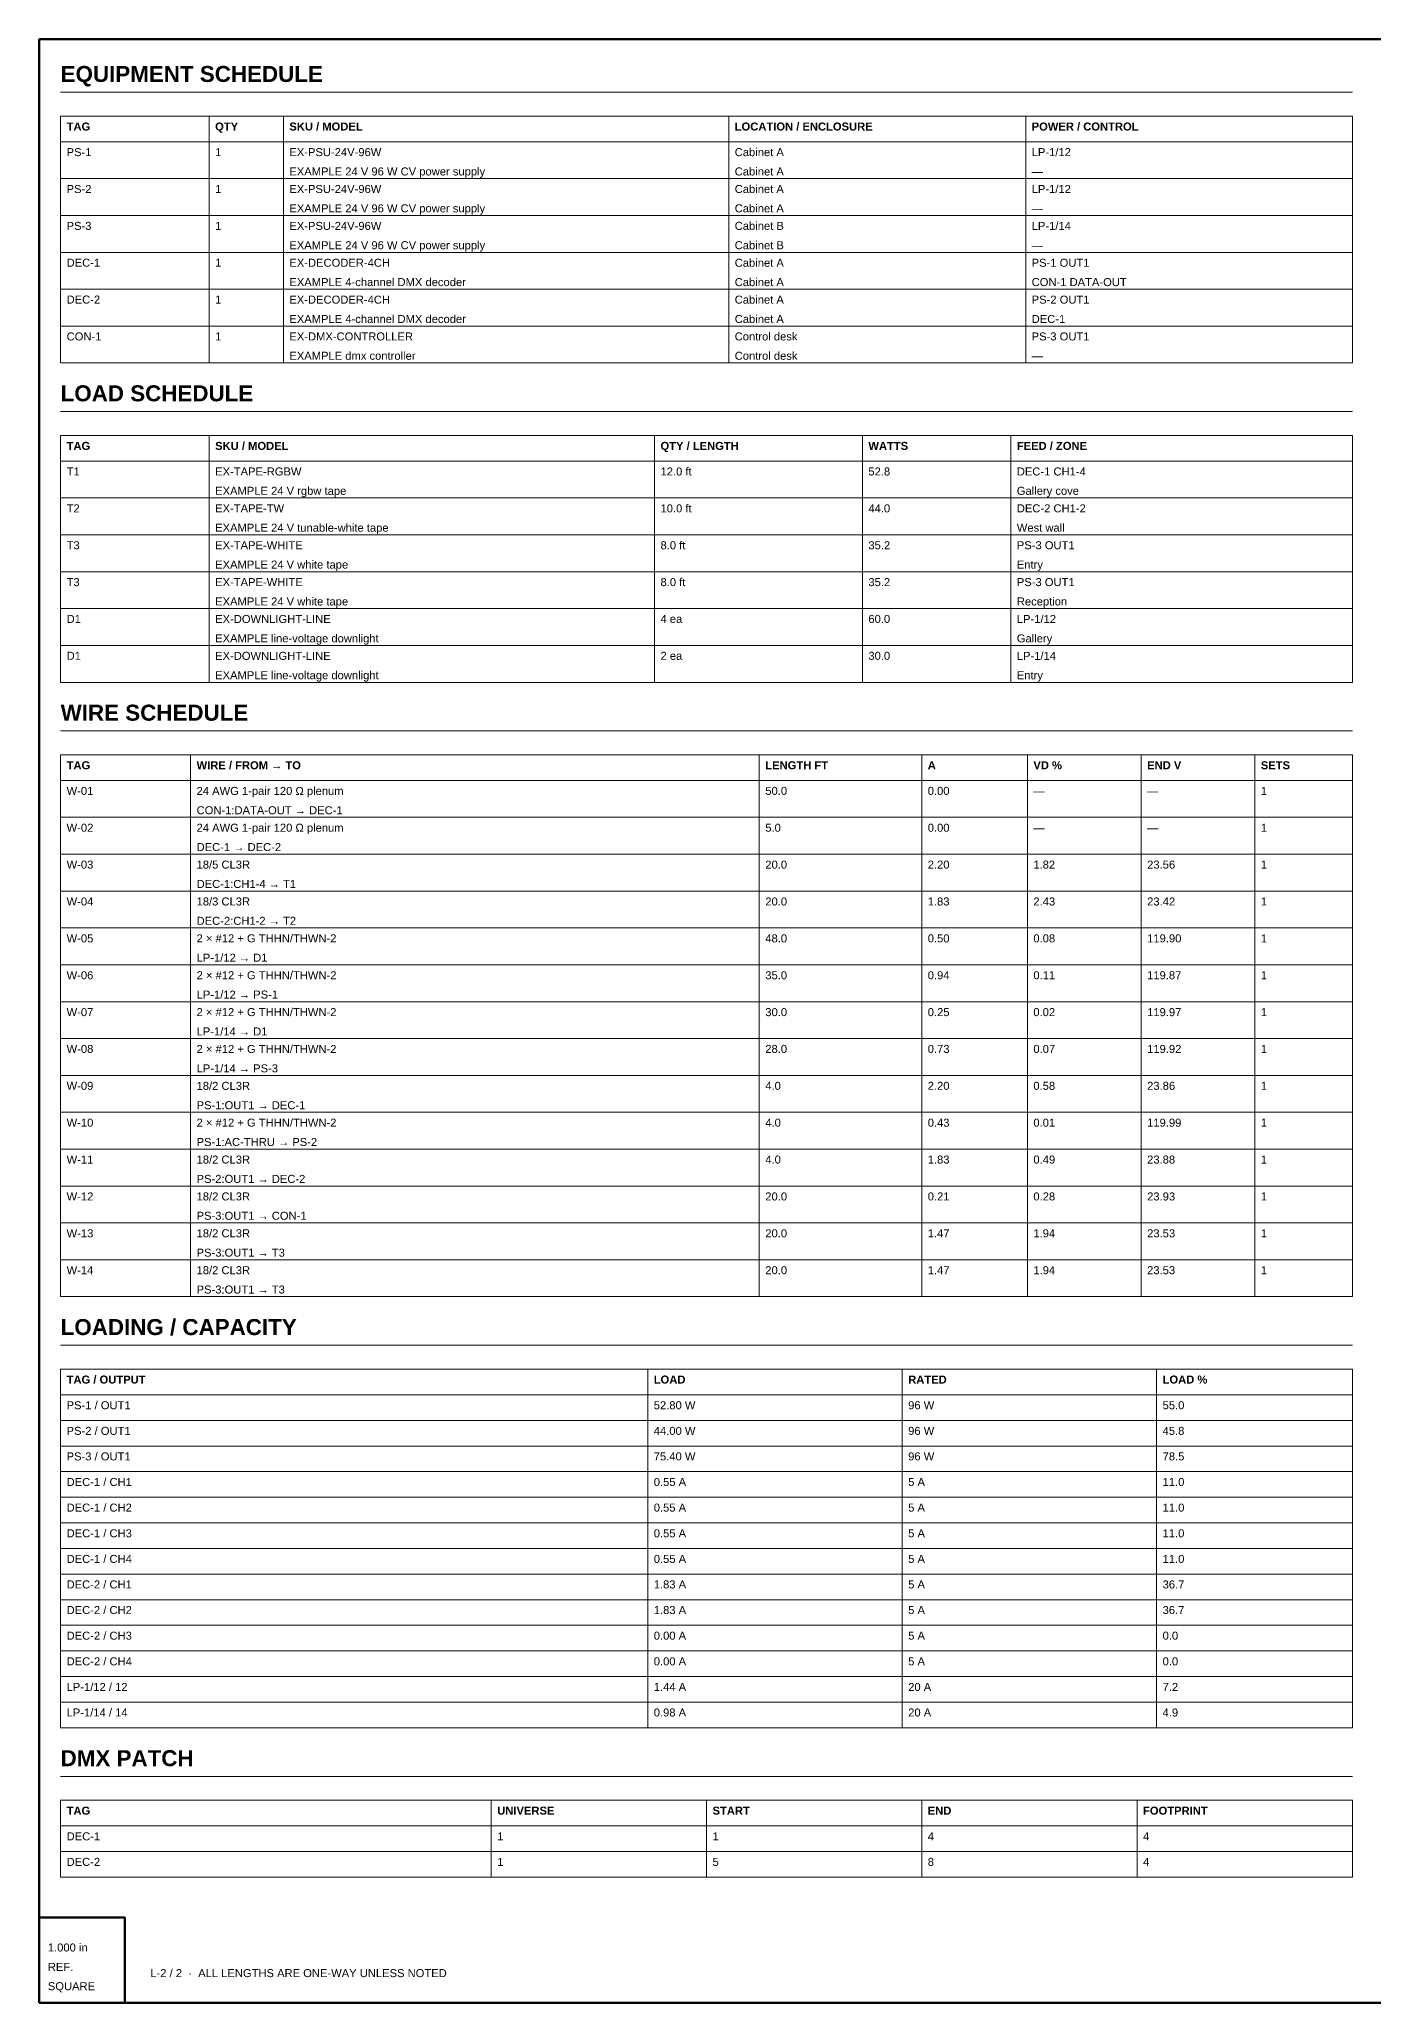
# Model space of a CAD drawing. Header units: inches. Extents: x 0.5 to 73.5, y 0.5 to 23.5.
# Drawn here: x 38.5 to 54.12, y 0.5 to 23.5 of the extents above; entities that cross this region are included whole.
import ezdxf

# ---------------------------------------------------------------- set-up
doc = ezdxf.new("R2010")
doc.units = ezdxf.units.IN
doc.header["$MEASUREMENT"] = 0
for name, color, linetype, lineweight in [('E-ANNO-SCHD', 7, 'Continuous', 18), ('E-ANNO-TEXT', 7, 'Continuous', 18), ('E-ANNO-TTLB', 7, 'Continuous', 50)]:
    doc.layers.add(name, color=color, linetype=linetype, lineweight=lineweight)
doc.styles.add('BOLD', font='arialbd.ttf')
doc.styles.add('MAIN', font='arial.ttf')

msp = doc.modelspace()

# ---------------------------------------------------------------- linework, layer by layer
at = {"layer": 'E-ANNO-SCHD'}
for p, q in [((38.75, 22.88), (53.875, 22.88)), ((38.75, 22.6), (53.875, 22.6)), ((38.75, 22.6), (38.75, 22.3)), ((40.489, 22.6), (40.489, 22.3)), ((41.358, 22.6), (41.358, 22.3)), ((46.573, 22.6), (46.573, 22.3)), ((50.05, 22.6), (50.05, 22.3)), ((53.875, 22.6), (53.875, 22.3)), ((38.75, 22.3), (53.875, 22.3)), ((38.75, 22.3), (53.875, 22.3)), ((38.75, 22.3), (38.75, 21.868)), ((40.489, 22.3), (40.489, 21.868)), ((41.358, 22.3), (41.358, 21.868)), ((46.573, 22.3), (46.573, 21.868)), ((50.05, 22.3), (50.05, 21.868)), ((53.875, 22.3), (53.875, 21.868)), ((38.75, 21.868), (53.875, 21.868)), ((38.75, 21.868), (53.875, 21.868)), ((38.75, 21.868), (38.75, 21.436)), ((40.489, 21.868), (40.489, 21.436)), ((41.358, 21.868), (41.358, 21.436)), ((46.573, 21.868), (46.573, 21.436)), ((50.05, 21.868), (50.05, 21.436)), ((53.875, 21.868), (53.875, 21.436)), ((38.75, 21.436), (53.875, 21.436)), ((38.75, 21.436), (53.875, 21.436)), ((38.75, 21.436), (38.75, 21.004)), ((40.489, 21.436), (40.489, 21.004)), ((41.358, 21.436), (41.358, 21.004)), ((46.573, 21.436), (46.573, 21.004)), ((50.05, 21.436), (50.05, 21.004)), ((53.875, 21.436), (53.875, 21.004)), ((38.75, 21.004), (53.875, 21.004)), ((38.75, 21.004), (53.875, 21.004)), ((38.75, 21.004), (38.75, 20.573)), ((40.489, 21.004), (40.489, 20.573)), ((41.358, 21.004), (41.358, 20.573)), ((46.573, 21.004), (46.573, 20.573)), ((50.05, 21.004), (50.05, 20.573)), ((53.875, 21.004), (53.875, 20.573)), ((38.75, 20.573), (53.875, 20.573)), ((38.75, 20.573), (53.875, 20.573)), ((38.75, 20.573), (38.75, 20.141)), ((40.489, 20.573), (40.489, 20.141)), ((41.358, 20.573), (41.358, 20.141)), ((46.573, 20.573), (46.573, 20.141)), ((50.05, 20.573), (50.05, 20.141)), ((53.875, 20.573), (53.875, 20.141)), ((38.75, 20.141), (53.875, 20.141)), ((38.75, 20.141), (53.875, 20.141)), ((38.75, 20.141), (38.75, 19.709)), ((40.489, 20.141), (40.489, 19.709)), ((41.358, 20.141), (41.358, 19.709)), ((46.573, 20.141), (46.573, 19.709)), ((50.05, 20.141), (50.05, 19.709)), ((53.875, 20.141), (53.875, 19.709)), ((38.75, 19.709), (53.875, 19.709)), ((38.75, 19.139), (53.875, 19.139)), ((38.75, 18.859), (53.875, 18.859)), ((38.75, 18.859), (38.75, 18.559)), ((40.489, 18.859), (40.489, 18.559)), ((45.704, 18.859), (45.704, 18.559)), ((48.138, 18.859), (48.138, 18.559)), ((49.876, 18.859), (49.876, 18.559)), ((53.875, 18.859), (53.875, 18.559)), ((38.75, 18.559), (53.875, 18.559)), ((38.75, 18.559), (53.875, 18.559)), ((38.75, 18.559), (38.75, 18.127)), ((40.489, 18.559), (40.489, 18.127)), ((45.704, 18.559), (45.704, 18.127)), ((48.138, 18.559), (48.138, 18.127)), ((49.876, 18.559), (49.876, 18.127)), ((53.875, 18.559), (53.875, 18.127)), ((38.75, 18.127), (53.875, 18.127)), ((38.75, 18.127), (53.875, 18.127)), ((38.75, 18.127), (38.75, 17.695)), ((40.489, 18.127), (40.489, 17.695)), ((45.704, 18.127), (45.704, 17.695)), ((48.138, 18.127), (48.138, 17.695)), ((49.876, 18.127), (49.876, 17.695)), ((53.875, 18.127), (53.875, 17.695)), ((38.75, 17.695), (53.875, 17.695)), ((38.75, 17.695), (53.875, 17.695)), ((38.75, 17.695), (38.75, 17.263)), ((40.489, 17.695), (40.489, 17.263)), ((45.704, 17.695), (45.704, 17.263)), ((48.138, 17.695), (48.138, 17.263)), ((49.876, 17.695), (49.876, 17.263)), ((53.875, 17.695), (53.875, 17.263)), ((38.75, 17.263), (53.875, 17.263)), ((38.75, 17.263), (53.875, 17.263)), ((38.75, 17.263), (38.75, 16.831)), ((40.489, 17.263), (40.489, 16.831)), ((45.704, 17.263), (45.704, 16.831)), ((48.138, 17.263), (48.138, 16.831)), ((49.876, 17.263), (49.876, 16.831)), ((53.875, 17.263), (53.875, 16.831)), ((38.75, 16.831), (53.875, 16.831)), ((38.75, 16.831), (53.875, 16.831)), ((38.75, 16.831), (38.75, 16.399)), ((40.489, 16.831), (40.489, 16.399)), ((45.704, 16.831), (45.704, 16.399)), ((48.138, 16.831), (48.138, 16.399)), ((49.876, 16.831), (49.876, 16.399)), ((53.875, 16.831), (53.875, 16.399)), ((38.75, 16.399), (53.875, 16.399)), ((38.75, 16.399), (53.875, 16.399)), ((38.75, 16.399), (38.75, 15.967)), ((40.489, 16.399), (40.489, 15.967)), ((45.704, 16.399), (45.704, 15.967)), ((48.138, 16.399), (48.138, 15.967)), ((49.876, 16.399), (49.876, 15.967)), ((53.875, 16.399), (53.875, 15.967)), ((38.75, 15.967), (53.875, 15.967)), ((38.75, 15.398), (53.875, 15.398)), ((38.75, 15.117), (53.875, 15.117)), ((38.75, 15.117), (38.75, 14.818)), ((40.272, 15.117), (40.272, 14.818)), ((46.931, 15.117), (46.931, 14.818)), ((48.833, 15.117), (48.833, 14.818)), ((50.07, 15.117), (50.07, 14.818)), ((51.402, 15.117), (51.402, 14.818)), ((52.733, 15.117), (52.733, 14.818)), ((53.875, 15.117), (53.875, 14.818)), ((38.75, 14.818), (53.875, 14.818)), ((38.75, 14.818), (53.875, 14.818)), ((38.75, 14.818), (38.75, 14.386)), ((40.272, 14.818), (40.272, 14.386)), ((46.931, 14.818), (46.931, 14.386)), ((48.833, 14.818), (48.833, 14.386)), ((50.07, 14.818), (50.07, 14.386)), ((51.402, 14.818), (51.402, 14.386)), ((52.733, 14.818), (52.733, 14.386)), ((53.875, 14.818), (53.875, 14.386)), ((38.75, 14.386), (53.875, 14.386)), ((38.75, 14.386), (53.875, 14.386)), ((38.75, 14.386), (38.75, 13.954)), ((40.272, 14.386), (40.272, 13.954)), ((46.931, 14.386), (46.931, 13.954)), ((48.833, 14.386), (48.833, 13.954)), ((50.07, 14.386), (50.07, 13.954)), ((51.402, 14.386), (51.402, 13.954)), ((52.733, 14.386), (52.733, 13.954)), ((53.875, 14.386), (53.875, 13.954)), ((38.75, 13.954), (53.875, 13.954)), ((38.75, 13.954), (53.875, 13.954)), ((38.75, 13.954), (38.75, 13.522)), ((40.272, 13.954), (40.272, 13.522)), ((46.931, 13.954), (46.931, 13.522)), ((48.833, 13.954), (48.833, 13.522)), ((50.07, 13.954), (50.07, 13.522)), ((51.402, 13.954), (51.402, 13.522)), ((52.733, 13.954), (52.733, 13.522)), ((53.875, 13.954), (53.875, 13.522)), ((38.75, 13.522), (53.875, 13.522)), ((38.75, 13.522), (53.875, 13.522)), ((38.75, 13.522), (38.75, 13.09)), ((40.272, 13.522), (40.272, 13.09)), ((46.931, 13.522), (46.931, 13.09)), ((48.833, 13.522), (48.833, 13.09)), ((50.07, 13.522), (50.07, 13.09)), ((51.402, 13.522), (51.402, 13.09)), ((52.733, 13.522), (52.733, 13.09)), ((53.875, 13.522), (53.875, 13.09)), ((38.75, 13.09), (53.875, 13.09)), ((38.75, 13.09), (53.875, 13.09)), ((38.75, 13.09), (38.75, 12.658)), ((40.272, 13.09), (40.272, 12.658)), ((46.931, 13.09), (46.931, 12.658)), ((48.833, 13.09), (48.833, 12.658)), ((50.07, 13.09), (50.07, 12.658)), ((51.402, 13.09), (51.402, 12.658)), ((52.733, 13.09), (52.733, 12.658)), ((53.875, 13.09), (53.875, 12.658)), ((38.75, 12.658), (53.875, 12.658)), ((38.75, 12.658), (53.875, 12.658)), ((38.75, 12.658), (38.75, 12.226)), ((40.272, 12.658), (40.272, 12.226)), ((46.931, 12.658), (46.931, 12.226)), ((48.833, 12.658), (48.833, 12.226)), ((50.07, 12.658), (50.07, 12.226)), ((51.402, 12.658), (51.402, 12.226)), ((52.733, 12.658), (52.733, 12.226)), ((53.875, 12.658), (53.875, 12.226)), ((38.75, 12.226), (53.875, 12.226)), ((38.75, 12.226), (53.875, 12.226)), ((38.75, 12.226), (38.75, 11.794)), ((40.272, 12.226), (40.272, 11.794)), ((46.931, 12.226), (46.931, 11.794)), ((48.833, 12.226), (48.833, 11.794)), ((50.07, 12.226), (50.07, 11.794)), ((51.402, 12.226), (51.402, 11.794)), ((52.733, 12.226), (52.733, 11.794)), ((53.875, 12.226), (53.875, 11.794)), ((38.75, 11.794), (53.875, 11.794)), ((38.75, 11.794), (53.875, 11.794)), ((38.75, 11.794), (38.75, 11.363)), ((40.272, 11.794), (40.272, 11.363)), ((46.931, 11.794), (46.931, 11.363)), ((48.833, 11.794), (48.833, 11.363)), ((50.07, 11.794), (50.07, 11.363)), ((51.402, 11.794), (51.402, 11.363)), ((52.733, 11.794), (52.733, 11.363)), ((53.875, 11.794), (53.875, 11.363)), ((38.75, 11.363), (53.875, 11.363)), ((38.75, 11.363), (53.875, 11.363)), ((38.75, 11.363), (38.75, 10.931)), ((40.272, 11.363), (40.272, 10.931)), ((46.931, 11.363), (46.931, 10.931)), ((48.833, 11.363), (48.833, 10.931)), ((50.07, 11.363), (50.07, 10.931)), ((51.402, 11.363), (51.402, 10.931)), ((52.733, 11.363), (52.733, 10.931)), ((53.875, 11.363), (53.875, 10.931)), ((38.75, 10.931), (53.875, 10.931)), ((38.75, 10.931), (53.875, 10.931)), ((38.75, 10.931), (38.75, 10.499)), ((40.272, 10.931), (40.272, 10.499)), ((46.931, 10.931), (46.931, 10.499)), ((48.833, 10.931), (48.833, 10.499)), ((50.07, 10.931), (50.07, 10.499)), ((51.402, 10.931), (51.402, 10.499)), ((52.733, 10.931), (52.733, 10.499)), ((53.875, 10.931), (53.875, 10.499)), ((38.75, 10.499), (53.875, 10.499)), ((38.75, 10.499), (53.875, 10.499)), ((38.75, 10.499), (38.75, 10.067)), ((40.272, 10.499), (40.272, 10.067)), ((46.931, 10.499), (46.931, 10.067)), ((48.833, 10.499), (48.833, 10.067)), ((50.07, 10.499), (50.07, 10.067)), ((51.402, 10.499), (51.402, 10.067)), ((52.733, 10.499), (52.733, 10.067)), ((53.875, 10.499), (53.875, 10.067)), ((38.75, 10.067), (53.875, 10.067)), ((38.75, 10.067), (53.875, 10.067)), ((38.75, 10.067), (38.75, 9.635)), ((40.272, 10.067), (40.272, 9.635)), ((46.931, 10.067), (46.931, 9.635)), ((48.833, 10.067), (48.833, 9.635)), ((50.07, 10.067), (50.07, 9.635)), ((51.402, 10.067), (51.402, 9.635)), ((52.733, 10.067), (52.733, 9.635)), ((53.875, 10.067), (53.875, 9.635)), ((38.75, 9.635), (53.875, 9.635)), ((38.75, 9.635), (53.875, 9.635)), ((38.75, 9.635), (38.75, 9.203)), ((40.272, 9.635), (40.272, 9.203)), ((46.931, 9.635), (46.931, 9.203)), ((48.833, 9.635), (48.833, 9.203)), ((50.07, 9.635), (50.07, 9.203)), ((51.402, 9.635), (51.402, 9.203)), ((52.733, 9.635), (52.733, 9.203)), ((53.875, 9.635), (53.875, 9.203)), ((38.75, 9.203), (53.875, 9.203)), ((38.75, 9.203), (53.875, 9.203)), ((38.75, 9.203), (38.75, 8.771)), ((40.272, 9.203), (40.272, 8.771)), ((46.931, 9.203), (46.931, 8.771)), ((48.833, 9.203), (48.833, 8.771)), ((50.07, 9.203), (50.07, 8.771)), ((51.402, 9.203), (51.402, 8.771)), ((52.733, 9.203), (52.733, 8.771)), ((53.875, 9.203), (53.875, 8.771)), ((38.75, 8.771), (53.875, 8.771)), ((38.75, 8.201), (53.875, 8.201)), ((38.75, 7.921), (53.875, 7.921)), ((38.75, 7.921), (38.75, 7.621)), ((45.625, 7.921), (45.625, 7.621)), ((48.604, 7.921), (48.604, 7.621)), ((51.583, 7.921), (51.583, 7.621)), ((53.875, 7.921), (53.875, 7.621)), ((38.75, 7.621), (53.875, 7.621)), ((38.75, 7.621), (53.875, 7.621)), ((38.75, 7.621), (38.75, 7.321)), ((45.625, 7.621), (45.625, 7.321)), ((48.604, 7.621), (48.604, 7.321)), ((51.583, 7.621), (51.583, 7.321)), ((53.875, 7.621), (53.875, 7.321)), ((38.75, 7.321), (53.875, 7.321)), ((38.75, 7.321), (53.875, 7.321)), ((38.75, 7.321), (38.75, 7.021)), ((45.625, 7.321), (45.625, 7.021)), ((48.604, 7.321), (48.604, 7.021)), ((51.583, 7.321), (51.583, 7.021)), ((53.875, 7.321), (53.875, 7.021)), ((38.75, 7.021), (53.875, 7.021)), ((38.75, 7.021), (53.875, 7.021)), ((38.75, 7.021), (38.75, 6.721)), ((45.625, 7.021), (45.625, 6.721)), ((48.604, 7.021), (48.604, 6.721)), ((51.583, 7.021), (51.583, 6.721)), ((53.875, 7.021), (53.875, 6.721)), ((38.75, 6.721), (53.875, 6.721)), ((38.75, 6.721), (53.875, 6.721)), ((38.75, 6.721), (38.75, 6.421)), ((45.625, 6.721), (45.625, 6.421)), ((48.604, 6.721), (48.604, 6.421)), ((51.583, 6.721), (51.583, 6.421)), ((53.875, 6.721), (53.875, 6.421)), ((38.75, 6.421), (53.875, 6.421)), ((38.75, 6.421), (53.875, 6.421)), ((38.75, 6.421), (38.75, 6.121)), ((45.625, 6.421), (45.625, 6.121)), ((48.604, 6.421), (48.604, 6.121)), ((51.583, 6.421), (51.583, 6.121)), ((53.875, 6.421), (53.875, 6.121)), ((38.75, 6.121), (53.875, 6.121)), ((38.75, 6.121), (53.875, 6.121)), ((38.75, 6.121), (38.75, 5.821)), ((45.625, 6.121), (45.625, 5.821)), ((48.604, 6.121), (48.604, 5.821)), ((51.583, 6.121), (51.583, 5.821)), ((53.875, 6.121), (53.875, 5.821)), ((38.75, 5.821), (53.875, 5.821)), ((38.75, 5.821), (53.875, 5.821)), ((38.75, 5.821), (38.75, 5.521)), ((45.625, 5.821), (45.625, 5.521)), ((48.604, 5.821), (48.604, 5.521)), ((51.583, 5.821), (51.583, 5.521)), ((53.875, 5.821), (53.875, 5.521)), ((38.75, 5.521), (53.875, 5.521)), ((38.75, 5.521), (53.875, 5.521)), ((38.75, 5.521), (38.75, 5.221)), ((45.625, 5.521), (45.625, 5.221)), ((48.604, 5.521), (48.604, 5.221)), ((51.583, 5.521), (51.583, 5.221)), ((53.875, 5.521), (53.875, 5.221)), ((38.75, 5.221), (53.875, 5.221)), ((38.75, 5.221), (53.875, 5.221)), ((38.75, 5.221), (38.75, 4.921)), ((45.625, 5.221), (45.625, 4.921)), ((48.604, 5.221), (48.604, 4.921)), ((51.583, 5.221), (51.583, 4.921)), ((53.875, 5.221), (53.875, 4.921)), ((38.75, 4.921), (53.875, 4.921)), ((38.75, 4.921), (53.875, 4.921)), ((38.75, 4.921), (38.75, 4.621)), ((45.625, 4.921), (45.625, 4.621)), ((48.604, 4.921), (48.604, 4.621)), ((51.583, 4.921), (51.583, 4.621)), ((53.875, 4.921), (53.875, 4.621)), ((38.75, 4.621), (53.875, 4.621)), ((38.75, 4.621), (53.875, 4.621)), ((38.75, 4.621), (38.75, 4.321)), ((45.625, 4.621), (45.625, 4.321)), ((48.604, 4.621), (48.604, 4.321)), ((51.583, 4.621), (51.583, 4.321)), ((53.875, 4.621), (53.875, 4.321)), ((38.75, 4.321), (53.875, 4.321)), ((38.75, 4.321), (53.875, 4.321)), ((38.75, 4.321), (38.75, 4.021)), ((45.625, 4.321), (45.625, 4.021)), ((48.604, 4.321), (48.604, 4.021)), ((51.583, 4.321), (51.583, 4.021)), ((53.875, 4.321), (53.875, 4.021)), ((38.75, 4.021), (53.875, 4.021)), ((38.75, 4.021), (53.875, 4.021)), ((38.75, 4.021), (38.75, 3.721)), ((45.625, 4.021), (45.625, 3.721)), ((48.604, 4.021), (48.604, 3.721)), ((51.583, 4.021), (51.583, 3.721)), ((53.875, 4.021), (53.875, 3.721)), ((38.75, 3.721), (53.875, 3.721)), ((38.75, 3.151), (53.875, 3.151)), ((38.75, 2.871), (53.875, 2.871)), ((38.75, 2.871), (38.75, 2.571)), ((43.792, 2.871), (43.792, 2.571)), ((46.312, 2.871), (46.312, 2.571)), ((48.833, 2.871), (48.833, 2.571)), ((51.354, 2.871), (51.354, 2.571)), ((53.875, 2.871), (53.875, 2.571)), ((38.75, 2.571), (53.875, 2.571)), ((38.75, 2.571), (53.875, 2.571)), ((38.75, 2.571), (38.75, 2.271)), ((43.792, 2.571), (43.792, 2.271)), ((46.312, 2.571), (46.312, 2.271)), ((48.833, 2.571), (48.833, 2.271)), ((51.354, 2.571), (51.354, 2.271)), ((53.875, 2.571), (53.875, 2.271)), ((38.75, 2.271), (53.875, 2.271)), ((38.75, 2.271), (53.875, 2.271)), ((38.75, 2.271), (38.75, 1.971)), ((43.792, 2.271), (43.792, 1.971)), ((46.312, 2.271), (46.312, 1.971)), ((48.833, 2.271), (48.833, 1.971)), ((51.354, 2.271), (51.354, 1.971)), ((53.875, 2.271), (53.875, 1.971)), ((38.75, 1.971), (53.875, 1.971))]:
    msp.add_line(p, q, dxfattribs=at)
at = {"layer": 'E-ANNO-TTLB'}
for points in [[(38.5, 0.5), (73.5, 0.5), (73.5, 23.5), (38.5, 23.5)], [(38.5, 0.5), (39.5, 0.5), (39.5, 1.5), (38.5, 1.5)]]:
    msp.add_lwpolyline(points, close=True, dxfattribs=at)

# ---------------------------------------------------------------- texts
at = {"layer": 'E-ANNO-SCHD'}
for s, height, style, p in [('EQUIPMENT SCHEDULE', 0.1875, 'BOLD', (38.75, 23)), ('TAG', 0.0938, 'BOLD', (38.82, 22.431)), ('QTY', 0.0938, 'BOLD', (40.559, 22.431)), ('SKU / MODEL', 0.09375, 'BOLD', (41.428, 22.431)), ('LOCATION / ENCLOSURE', 0.09375, 'BOLD', (46.643, 22.431)), ('POWER / CONTROL', 0.09375, 'BOLD', (50.12, 22.431)), ('PS-1', 0.0938, 'MAIN', (38.82, 22.131)), ('1', 0.0938, 'MAIN', (40.559, 22.131)), ('PS-2', 0.0938, 'MAIN', (38.82, 21.699)), ('1', 0.0938, 'MAIN', (40.559, 21.699)), ('PS-3', 0.0938, 'MAIN', (38.82, 21.267)), ('1', 0.0938, 'MAIN', (40.559, 21.267)), ('DEC-1', 0.0938, 'MAIN', (38.82, 20.836)), ('1', 0.0938, 'MAIN', (40.559, 20.836)), ('DEC-2', 0.0938, 'MAIN', (38.82, 20.404)), ('1', 0.0938, 'MAIN', (40.559, 20.404)), ('CON-1', 0.0938, 'MAIN', (38.82, 19.972)), ('1', 0.0938, 'MAIN', (40.559, 19.972)), ('LOAD SCHEDULE', 0.1875, 'BOLD', (38.75, 19.259)), ('TAG', 0.0938, 'BOLD', (38.82, 18.69)), ('SKU / MODEL', 0.09375, 'BOLD', (40.559, 18.69)), ('QTY / LENGTH', 0.09375, 'BOLD', (45.774, 18.69)), ('WATTS', 0.0938, 'BOLD', (48.208, 18.69)), ('FEED / ZONE', 0.09375, 'BOLD', (49.946, 18.69)), ('T1', 0.0938, 'MAIN', (38.82, 18.39)), ('12.0 ft', 0.0938, 'MAIN', (45.774, 18.39)), ('52.8', 0.0938, 'MAIN', (48.208, 18.39)), ('T2', 0.0938, 'MAIN', (38.82, 17.958)), ('10.0 ft', 0.0938, 'MAIN', (45.774, 17.958)), ('44.0', 0.0938, 'MAIN', (48.208, 17.958)), ('T3', 0.0938, 'MAIN', (38.82, 17.526)), ('8.0 ft', 0.0938, 'MAIN', (45.774, 17.526)), ('35.2', 0.0938, 'MAIN', (48.208, 17.526)), ('T3', 0.0938, 'MAIN', (38.82, 17.094)), ('8.0 ft', 0.0938, 'MAIN', (45.774, 17.094)), ('35.2', 0.0938, 'MAIN', (48.208, 17.094)), ('D1', 0.0938, 'MAIN', (38.82, 16.663)), ('4 ea', 0.0938, 'MAIN', (45.774, 16.663)), ('60.0', 0.0938, 'MAIN', (48.208, 16.663)), ('D1', 0.0938, 'MAIN', (38.82, 16.231)), ('2 ea', 0.0938, 'MAIN', (45.774, 16.231)), ('30.0', 0.0938, 'MAIN', (48.208, 16.231)), ('WIRE SCHEDULE', 0.1875, 'BOLD', (38.75, 15.518)), ('TAG', 0.0938, 'BOLD', (38.82, 14.949)), ('WIRE / FROM → TO', 0.09375, 'BOLD', (40.342, 14.949)), ('LENGTH FT', 0.0938, 'BOLD', (47.001, 14.949)), ('A', 0.0938, 'BOLD', (48.903, 14.949)), ('VD %', 0.0938, 'BOLD', (50.14, 14.949)), ('END V', 0.0938, 'BOLD', (51.472, 14.949)), ('SETS', 0.0938, 'BOLD', (52.803, 14.949)), ('W-01', 0.0938, 'MAIN', (38.82, 14.649)), ('50.0', 0.0938, 'MAIN', (47.001, 14.649)), ('0.00', 0.0938, 'MAIN', (48.903, 14.649)), ('1', 0.0938, 'MAIN', (52.803, 14.649)), ('—', 0.0938, 'MAIN', (50.14, 14.649)), ('—', 0.0938, 'MAIN', (51.472, 14.649)), ('W-02', 0.0938, 'MAIN', (38.82, 14.217)), ('5.0', 0.0938, 'MAIN', (47.001, 14.217)), ('0.00', 0.0938, 'MAIN', (48.903, 14.217)), ('1', 0.0938, 'MAIN', (52.803, 14.217)), ('—', 0.0938, 'MAIN', (50.14, 14.217)), ('—', 0.0938, 'MAIN', (51.472, 14.217)), ('W-03', 0.0938, 'MAIN', (38.82, 13.785)), ('20.0', 0.0938, 'MAIN', (47.001, 13.785)), ('2.20', 0.0938, 'MAIN', (48.903, 13.785)), ('1.82', 0.0938, 'MAIN', (50.14, 13.785)), ('23.56', 0.0938, 'MAIN', (51.472, 13.785)), ('1', 0.0938, 'MAIN', (52.803, 13.785)), ('W-04', 0.0938, 'MAIN', (38.82, 13.353)), ('20.0', 0.0938, 'MAIN', (47.001, 13.353)), ('1.83', 0.0938, 'MAIN', (48.903, 13.353)), ('2.43', 0.0938, 'MAIN', (50.14, 13.353)), ('23.42', 0.0938, 'MAIN', (51.472, 13.353)), ('1', 0.0938, 'MAIN', (52.803, 13.353)), ('W-05', 0.0938, 'MAIN', (38.82, 12.921)), ('48.0', 0.0938, 'MAIN', (47.001, 12.921)), ('0.50', 0.0938, 'MAIN', (48.903, 12.921)), ('0.08', 0.0938, 'MAIN', (50.14, 12.921)), ('119.90', 0.0938, 'MAIN', (51.472, 12.921)), ('1', 0.0938, 'MAIN', (52.803, 12.921)), ('W-06', 0.0938, 'MAIN', (38.82, 12.489)), ('35.0', 0.0938, 'MAIN', (47.001, 12.489)), ('0.94', 0.0938, 'MAIN', (48.903, 12.489)), ('0.11', 0.0938, 'MAIN', (50.14, 12.489)), ('119.87', 0.0938, 'MAIN', (51.472, 12.489)), ('1', 0.0938, 'MAIN', (52.803, 12.489)), ('W-07', 0.0938, 'MAIN', (38.82, 12.057)), ('30.0', 0.0938, 'MAIN', (47.001, 12.057)), ('0.25', 0.0938, 'MAIN', (48.903, 12.057)), ('0.02', 0.0938, 'MAIN', (50.14, 12.057)), ('119.97', 0.0938, 'MAIN', (51.472, 12.057)), ('1', 0.0938, 'MAIN', (52.803, 12.057)), ('W-08', 0.0938, 'MAIN', (38.82, 11.626)), ('28.0', 0.0938, 'MAIN', (47.001, 11.626)), ('0.73', 0.0938, 'MAIN', (48.903, 11.626)), ('0.07', 0.0938, 'MAIN', (50.14, 11.626)), ('119.92', 0.0938, 'MAIN', (51.472, 11.626)), ('1', 0.0938, 'MAIN', (52.803, 11.626)), ('W-09', 0.0938, 'MAIN', (38.82, 11.194)), ('4.0', 0.0938, 'MAIN', (47.001, 11.194)), ('2.20', 0.0938, 'MAIN', (48.903, 11.194)), ('0.58', 0.0938, 'MAIN', (50.14, 11.194)), ('23.86', 0.0938, 'MAIN', (51.472, 11.194)), ('1', 0.0938, 'MAIN', (52.803, 11.194)), ('W-10', 0.0938, 'MAIN', (38.82, 10.762)), ('4.0', 0.0938, 'MAIN', (47.001, 10.762)), ('0.43', 0.0938, 'MAIN', (48.903, 10.762)), ('0.01', 0.0938, 'MAIN', (50.14, 10.762)), ('119.99', 0.0938, 'MAIN', (51.472, 10.762)), ('1', 0.0938, 'MAIN', (52.803, 10.762)), ('W-11', 0.0938, 'MAIN', (38.82, 10.33)), ('4.0', 0.0938, 'MAIN', (47.001, 10.33)), ('1.83', 0.0938, 'MAIN', (48.903, 10.33)), ('0.49', 0.0938, 'MAIN', (50.14, 10.33)), ('23.88', 0.0938, 'MAIN', (51.472, 10.33)), ('1', 0.0938, 'MAIN', (52.803, 10.33)), ('W-12', 0.0938, 'MAIN', (38.82, 9.898)), ('20.0', 0.0938, 'MAIN', (47.001, 9.898)), ('0.21', 0.0938, 'MAIN', (48.903, 9.898)), ('0.28', 0.0938, 'MAIN', (50.14, 9.898)), ('23.93', 0.0938, 'MAIN', (51.472, 9.898)), ('1', 0.0938, 'MAIN', (52.803, 9.898)), ('W-13', 0.0938, 'MAIN', (38.82, 9.466)), ('20.0', 0.0938, 'MAIN', (47.001, 9.466)), ('1.47', 0.0938, 'MAIN', (48.903, 9.466)), ('1.94', 0.0938, 'MAIN', (50.14, 9.466)), ('23.53', 0.0938, 'MAIN', (51.472, 9.466)), ('1', 0.0938, 'MAIN', (52.803, 9.466)), ('W-14', 0.0938, 'MAIN', (38.82, 9.034)), ('20.0', 0.0938, 'MAIN', (47.001, 9.034)), ('1.47', 0.0938, 'MAIN', (48.903, 9.034)), ('1.94', 0.0938, 'MAIN', (50.14, 9.034)), ('23.53', 0.0938, 'MAIN', (51.472, 9.034)), ('1', 0.0938, 'MAIN', (52.803, 9.034)), ('LOADING / CAPACITY', 0.1875, 'BOLD', (38.75, 8.321)), ('TAG / OUTPUT', 0.09375, 'BOLD', (38.82, 7.753)), ('LOAD', 0.0938, 'BOLD', (45.695, 7.753)), ('RATED', 0.0938, 'BOLD', (48.674, 7.753)), ('LOAD %', 0.0938, 'BOLD', (51.653, 7.753)), ('PS-1 / OUT1', 0.09375, 'MAIN', (38.82, 7.452)), ('52.80 W', 0.0938, 'MAIN', (45.695, 7.452)), ('96 W', 0.0938, 'MAIN', (48.674, 7.452)), ('55.0', 0.0938, 'MAIN', (51.653, 7.452)), ('PS-2 / OUT1', 0.09375, 'MAIN', (38.82, 7.152)), ('44.00 W', 0.0938, 'MAIN', (45.695, 7.152)), ('96 W', 0.0938, 'MAIN', (48.674, 7.152)), ('45.8', 0.0938, 'MAIN', (51.653, 7.152)), ('PS-3 / OUT1', 0.09375, 'MAIN', (38.82, 6.853)), ('75.40 W', 0.0938, 'MAIN', (45.695, 6.853)), ('96 W', 0.0938, 'MAIN', (48.674, 6.853)), ('78.5', 0.0938, 'MAIN', (51.653, 6.853)), ('DEC-1 / CH1', 0.09375, 'MAIN', (38.82, 6.553)), ('0.55 A', 0.0938, 'MAIN', (45.695, 6.553)), ('5 A', 0.0938, 'MAIN', (48.674, 6.553)), ('11.0', 0.0938, 'MAIN', (51.653, 6.553)), ('DEC-1 / CH2', 0.09375, 'MAIN', (38.82, 6.253)), ('0.55 A', 0.0938, 'MAIN', (45.695, 6.253)), ('5 A', 0.0938, 'MAIN', (48.674, 6.253)), ('11.0', 0.0938, 'MAIN', (51.653, 6.253)), ('DEC-1 / CH3', 0.09375, 'MAIN', (38.82, 5.952)), ('0.55 A', 0.0938, 'MAIN', (45.695, 5.952)), ('5 A', 0.0938, 'MAIN', (48.674, 5.952)), ('11.0', 0.0938, 'MAIN', (51.653, 5.952)), ('DEC-1 / CH4', 0.09375, 'MAIN', (38.82, 5.652)), ('0.55 A', 0.0938, 'MAIN', (45.695, 5.652)), ('5 A', 0.0938, 'MAIN', (48.674, 5.652)), ('11.0', 0.0938, 'MAIN', (51.653, 5.652)), ('DEC-2 / CH1', 0.09375, 'MAIN', (38.82, 5.353)), ('1.83 A', 0.0938, 'MAIN', (45.695, 5.353)), ('5 A', 0.0938, 'MAIN', (48.674, 5.353)), ('36.7', 0.0938, 'MAIN', (51.653, 5.353)), ('DEC-2 / CH2', 0.09375, 'MAIN', (38.82, 5.053)), ('1.83 A', 0.0938, 'MAIN', (45.695, 5.053)), ('5 A', 0.0938, 'MAIN', (48.674, 5.053)), ('36.7', 0.0938, 'MAIN', (51.653, 5.053)), ('DEC-2 / CH3', 0.09375, 'MAIN', (38.82, 4.753)), ('0.00 A', 0.0938, 'MAIN', (45.695, 4.753)), ('5 A', 0.0938, 'MAIN', (48.674, 4.753)), ('0.0', 0.0938, 'MAIN', (51.653, 4.753)), ('DEC-2 / CH4', 0.09375, 'MAIN', (38.82, 4.452)), ('0.00 A', 0.0938, 'MAIN', (45.695, 4.452)), ('5 A', 0.0938, 'MAIN', (48.674, 4.452)), ('0.0', 0.0938, 'MAIN', (51.653, 4.452)), ('LP-1/12 / 12', 0.09375, 'MAIN', (38.82, 4.152)), ('1.44 A', 0.0938, 'MAIN', (45.695, 4.152)), ('20 A', 0.0938, 'MAIN', (48.674, 4.152)), ('7.2', 0.0938, 'MAIN', (51.653, 4.152)), ('LP-1/14 / 14', 0.09375, 'MAIN', (38.82, 3.853)), ('0.98 A', 0.0938, 'MAIN', (45.695, 3.853)), ('20 A', 0.0938, 'MAIN', (48.674, 3.853)), ('4.9', 0.0938, 'MAIN', (51.653, 3.853)), ('DMX PATCH', 0.1875, 'BOLD', (38.75, 3.271)), ('TAG', 0.0938, 'BOLD', (38.82, 2.703)), ('UNIVERSE', 0.0938, 'BOLD', (43.862, 2.703)), ('START', 0.0938, 'BOLD', (46.383, 2.703)), ('END', 0.0938, 'BOLD', (48.903, 2.703)), ('FOOTPRINT', 0.0938, 'BOLD', (51.424, 2.703)), ('DEC-1', 0.0938, 'MAIN', (38.82, 2.402)), ('1', 0.0938, 'MAIN', (43.862, 2.402)), ('1', 0.0938, 'MAIN', (46.383, 2.402)), ('4', 0.0938, 'MAIN', (48.903, 2.402)), ('4', 0.0938, 'MAIN', (51.424, 2.402)), ('DEC-2', 0.0938, 'MAIN', (38.82, 2.103)), ('1', 0.0938, 'MAIN', (43.862, 2.103)), ('5', 0.0938, 'MAIN', (46.383, 2.103)), ('8', 0.0938, 'MAIN', (48.903, 2.103)), ('4', 0.0938, 'MAIN', (51.424, 2.103))]:
    msp.add_text(s, height=height, dxfattribs=dict(at, style=style)).set_placement(p)
at = {"layer": 'E-ANNO-SCHD', "attachment_point": 1, "line_spacing_factor": 1.45, "style": 'MAIN'}
for s, insert, char_height, width in [('EX-PSU-24V-96W\\PEXAMPLE 24 V 96 W CV power supply', (41.428, 22.225), 0.09375, 2.41573), ('Cabinet A\\PCabinet A', (46.643, 22.225), 0.0938, 0.62843), ('LP-1/12 \\P— ', (50.12, 22.225), 0.0938, 0.54513), ('EX-PSU-24V-96W\\PEXAMPLE 24 V 96 W CV power supply', (41.428, 21.793), 0.09375, 2.41573), ('Cabinet A\\PCabinet A', (46.643, 21.793), 0.0938, 0.62843), ('LP-1/12 \\P— ', (50.12, 21.793), 0.0938, 0.54513), ('EX-PSU-24V-96W\\PEXAMPLE 24 V 96 W CV power supply', (41.428, 21.361), 0.09375, 2.41573), ('Cabinet B\\PCabinet B', (46.643, 21.361), 0.0938, 0.62843), ('LP-1/14 \\P— ', (50.12, 21.361), 0.0938, 0.54513), ('EX-DECODER-4CH\\PEXAMPLE 4-channel DMX decoder', (41.428, 20.929), 0.09375, 2.18106), ('Cabinet A\\PCabinet A', (46.643, 20.929), 0.0938, 0.62843), ('PS-1 OUT1\\PCON-1 DATA-OUT', (50.12, 20.929), 0.09375, 1.18827), ('EX-DECODER-4CH\\PEXAMPLE 4-channel DMX decoder', (41.428, 20.497), 0.09375, 2.18106), ('Cabinet A\\PCabinet A', (46.643, 20.497), 0.0938, 0.62843), ('PS-2 OUT1\\PDEC-1 ', (50.12, 20.497), 0.0938, 0.73422), ('EX-DMX-CONTROLLER\\PEXAMPLE dmx controller', (41.428, 20.066), 0.09375, 1.56733), ('Control desk\\PControl desk', (46.643, 20.066), 0.09375, 0.79497), ('PS-3 OUT1\\P— ', (50.12, 20.066), 0.0938, 0.73422), ('EX-TAPE-RGBW\\PEXAMPLE 24 V rgbw tape', (40.559, 18.484), 0.09375, 1.62821), ('DEC-1 CH1-4\\PGallery cove', (49.946, 18.484), 0.09375, 0.87049), ('EX-TAPE-TW\\PEXAMPLE 24 V tunable-white tape', (40.559, 18.052), 0.09375, 2.1434), ('DEC-2 CH1-2\\PWest wall', (49.946, 18.052), 0.09375, 0.87049), ('EX-TAPE-WHITE\\PEXAMPLE 24 V white tape', (40.559, 17.62), 0.09375, 1.65096), ('PS-3 OUT1\\PEntry', (49.946, 17.62), 0.0938, 0.73422), ('EX-TAPE-WHITE\\PEXAMPLE 24 V white tape', (40.559, 17.188), 0.09375, 1.65096), ('PS-3 OUT1\\PReception', (49.946, 17.188), 0.0938, 0.73422), ('EX-DOWNLIGHT-LINE\\PEXAMPLE line-voltage downlight', (40.559, 16.756), 0.09375, 2.0221), ('LP-1/12 \\PGallery', (49.946, 16.756), 0.0938, 0.54513), ('EX-DOWNLIGHT-LINE\\PEXAMPLE line-voltage downlight', (40.559, 16.324), 0.09375, 2.0221), ('LP-1/14 \\PEntry', (49.946, 16.324), 0.0938, 0.54513), ('24 AWG 1-pair 120 Ω plenum\\PCON-1:DATA-OUT → DEC-1', (40.342, 14.742), 0.09375, 1.8209), ('24 AWG 1-pair 120 Ω plenum\\PDEC-1 → DEC-2', (40.342, 14.311), 0.09375, 1.8209), ('18/5 CL3R\\PDEC-1:CH1-4 → T1', (40.342, 13.879), 0.09375, 1.2415), ('18/3 CL3R\\PDEC-2:CH1-2 → T2', (40.342, 13.447), 0.09375, 1.2415), ('2 × #12 + G THHN/THWN-2\\PLP-1/12 → D1', (40.342, 13.015), 0.09375, 1.73373), ('2 × #12 + G THHN/THWN-2\\PLP-1/12 → PS-1', (40.342, 12.583), 0.09375, 1.73373), ('2 × #12 + G THHN/THWN-2\\PLP-1/14 → D1', (40.342, 12.151), 0.09375, 1.73373), ('2 × #12 + G THHN/THWN-2\\PLP-1/14 → PS-3', (40.342, 11.719), 0.09375, 1.73373), ('18/2 CL3R\\PPS-1:OUT1 → DEC-1', (40.342, 11.287), 0.09375, 1.35508), ('2 × #12 + G THHN/THWN-2\\PPS-1:AC-THRU → PS-2', (40.342, 10.856), 0.09375, 1.73373), ('18/2 CL3R\\PPS-2:OUT1 → DEC-2', (40.342, 10.424), 0.09375, 1.35508), ('18/2 CL3R\\PPS-3:OUT1 → CON-1', (40.342, 9.992), 0.09375, 1.37018), ('18/2 CL3R\\PPS-3:OUT1 → T3', (40.342, 9.56), 0.09375, 1.10523), ('18/2 CL3R\\PPS-3:OUT1 → T3', (40.342, 9.128), 0.09375, 1.10523)]:
    msp.add_mtext(s, dxfattribs=dict(at, insert=insert, char_height=char_height, width=width))
at = {"layer": 'E-ANNO-TEXT', "style": 'MAIN'}
msp.add_text('L-2 / 2  ·  ALL LENGTHS ARE ONE-WAY UNLESS NOTED', height=0.09375, dxfattribs=at).set_placement((39.8, 0.8))
at = {"layer": 'E-ANNO-TEXT', "insert": (38.6, 1.194), "char_height": 0.0938, "width": 0.60547, "attachment_point": 1, "line_spacing_factor": 1.45, "style": 'MAIN'}
msp.add_mtext('1.000 in\\PREF.\\PSQUARE', dxfattribs=at)

doc.saveas('drawing.dxf')
